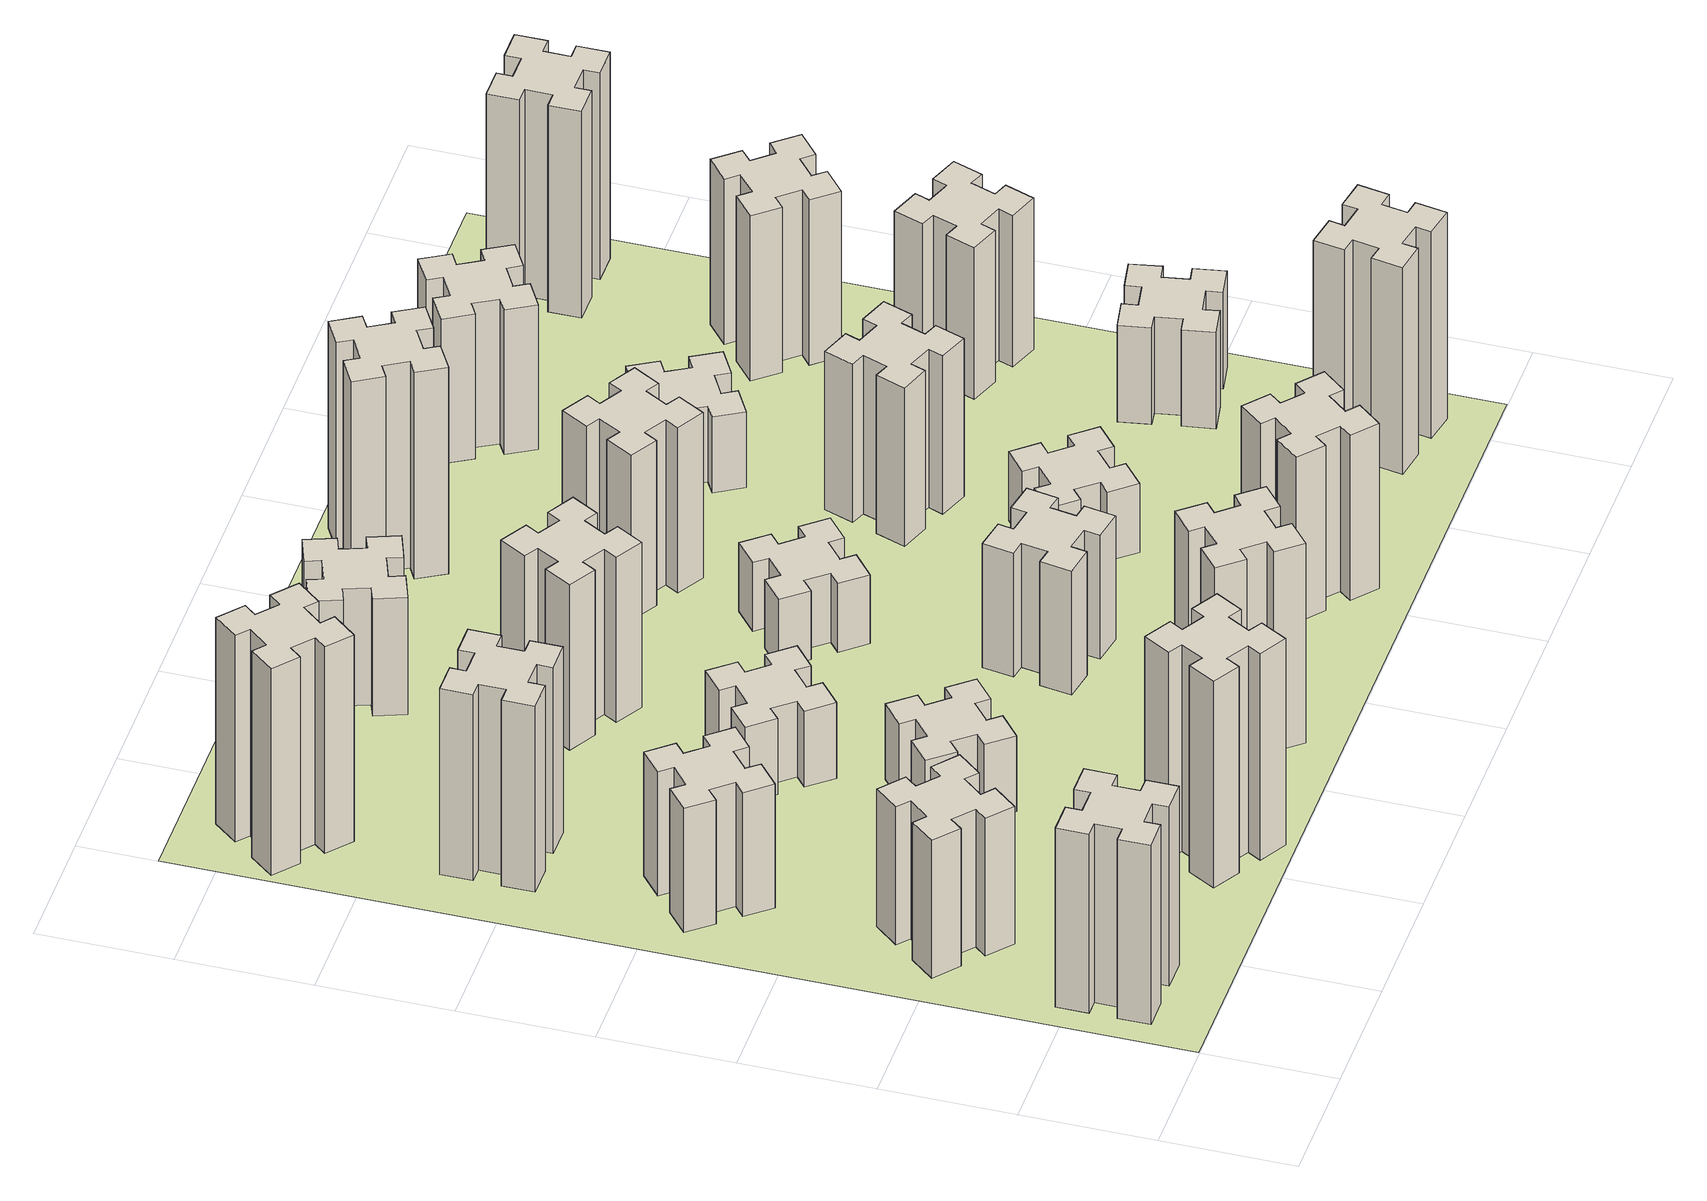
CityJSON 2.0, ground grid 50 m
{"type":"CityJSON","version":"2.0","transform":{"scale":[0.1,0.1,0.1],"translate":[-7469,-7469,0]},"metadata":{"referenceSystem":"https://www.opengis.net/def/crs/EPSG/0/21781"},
"CityObjects":{
"building1":{"type":"Building","attributes":{"class":"1000","function":"1000","usage":"1000","yearOfConstruction":2016,"roofType":"1000","measuredHeight":78,"storeysAboveGround":30,"storeysBelowGround":0},"geometry":[{"type":"Solid","lod":"1","boundaries":[[[[0,1,2,3,4,5,6,7,8,9,10,11,12,13,14,15,16,17,18,19]],[[17,16,20,21]],[[16,15,22,20]],[[15,14,23,22]],[[14,13,24,23]],[[13,12,25,24]],[[12,11,26,25]],[[11,10,27,26]],[[10,9,28,27]],[[9,8,29,28]],[[8,7,30,29]],[[7,6,31,30]],[[6,5,32,31]],[[5,4,33,32]],[[4,3,34,33]],[[3,2,35,34]],[[2,1,36,35]],[[1,0,37,36]],[[0,19,38,37]],[[19,18,39,38]],[[18,17,21,39]],[[24,25,26,27,28,29,30,31,32,33,34,35,36,37,38,39,21,20,22,23]]]]}]},
"building2":{"type":"Building","attributes":{"class":"1000","function":"1000","usage":"1000","yearOfConstruction":2016,"roofType":"1000","measuredHeight":60,"storeysAboveGround":30,"storeysBelowGround":0},"geometry":[{"type":"Solid","lod":"1","boundaries":[[[[40,41,42,43,44,45,46,47,48,49,50,51,52,53,54,55,56,57,58,59]],[[57,56,60,61]],[[56,55,62,60]],[[55,54,63,62]],[[54,53,64,63]],[[53,52,65,64]],[[52,51,66,65]],[[51,50,67,66]],[[50,49,68,67]],[[49,48,69,68]],[[48,47,70,69]],[[47,46,71,70]],[[46,45,72,71]],[[45,44,73,72]],[[44,43,74,73]],[[43,42,75,74]],[[42,41,76,75]],[[41,40,77,76]],[[40,59,78,77]],[[59,58,79,78]],[[58,57,61,79]],[[64,65,66,67,68,69,70,71,72,73,74,75,76,77,78,79,61,60,62,63]]]]}]},
"building3":{"type":"Building","attributes":{"class":"1000","function":"1000","usage":"1000","yearOfConstruction":2016,"roofType":"1000","measuredHeight":54,"storeysAboveGround":30,"storeysBelowGround":0},"geometry":[{"type":"Solid","lod":"1","boundaries":[[[[80,81,82,83,84,85,86,87,88,89,90,91,92,93,94,95,96,97,98,99]],[[97,96,100,101]],[[96,95,102,100]],[[95,94,103,102]],[[94,93,104,103]],[[93,92,105,104]],[[92,91,106,105]],[[91,90,107,106]],[[90,89,108,107]],[[89,88,109,108]],[[88,87,110,109]],[[87,86,111,110]],[[86,85,112,111]],[[85,84,113,112]],[[84,83,114,113]],[[83,82,115,114]],[[82,81,116,115]],[[81,80,117,116]],[[80,99,118,117]],[[99,98,119,118]],[[98,97,101,119]],[[104,105,106,107,108,109,110,111,112,113,114,115,116,117,118,119,101,100,102,103]]]]}]},
"building4":{"type":"Building","attributes":{"class":"1000","function":"1000","usage":"1000","yearOfConstruction":2016,"roofType":"1000","measuredHeight":81,"storeysAboveGround":30,"storeysBelowGround":0},"geometry":[{"type":"Solid","lod":"1","boundaries":[[[[120,121,122,123,124,125,126,127,128,129,130,131,132,133,134,135,136,137,138,139]],[[137,136,140,141]],[[136,135,142,140]],[[135,134,143,142]],[[134,133,144,143]],[[133,132,145,144]],[[132,131,146,145]],[[131,130,147,146]],[[130,129,148,147]],[[129,128,149,148]],[[128,127,150,149]],[[127,126,151,150]],[[126,125,152,151]],[[125,124,153,152]],[[124,123,154,153]],[[123,122,155,154]],[[122,121,156,155]],[[121,120,157,156]],[[120,139,158,157]],[[139,138,159,158]],[[138,137,141,159]],[[144,145,146,147,148,149,150,151,152,153,154,155,156,157,158,159,141,140,142,143]]]]}]},
"building5":{"type":"Building","attributes":{"class":"1000","function":"1000","usage":"1000","yearOfConstruction":2016,"roofType":"1000","measuredHeight":90,"storeysAboveGround":30,"storeysBelowGround":0},"geometry":[{"type":"Solid","lod":"1","boundaries":[[[[160,161,162,163,164,165,166,167,168,169,170,171,172,173,174,175,176,177,178,179]],[[177,176,180,181]],[[176,175,182,180]],[[175,174,183,182]],[[174,173,184,183]],[[173,172,185,184]],[[172,171,186,185]],[[171,170,187,186]],[[170,169,188,187]],[[169,168,189,188]],[[168,167,190,189]],[[167,166,191,190]],[[166,165,192,191]],[[165,164,193,192]],[[164,163,194,193]],[[163,162,195,194]],[[162,161,196,195]],[[161,160,197,196]],[[160,179,198,197]],[[179,178,199,198]],[[178,177,181,199]],[[184,185,186,187,188,189,190,191,192,193,194,195,196,197,198,199,181,180,182,183]]]]}]},
"building6":{"type":"Building","attributes":{"class":"1000","function":"1000","usage":"1000","yearOfConstruction":2016,"roofType":"1000","measuredHeight":90,"storeysAboveGround":30,"storeysBelowGround":0},"geometry":[{"type":"Solid","lod":"1","boundaries":[[[[200,201,202,203,204,205,206,207,208,209,210,211,212,213,214,215,216,217,218,219]],[[217,216,220,221]],[[216,215,222,220]],[[215,214,223,222]],[[214,213,224,223]],[[213,212,225,224]],[[212,211,226,225]],[[211,210,227,226]],[[210,209,228,227]],[[209,208,229,228]],[[208,207,230,229]],[[207,206,231,230]],[[206,205,232,231]],[[205,204,233,232]],[[204,203,234,233]],[[203,202,235,234]],[[202,201,236,235]],[[201,200,237,236]],[[200,219,238,237]],[[219,218,239,238]],[[218,217,221,239]],[[224,225,226,227,228,229,230,231,232,233,234,235,236,237,238,239,221,220,222,223]]]]}]},
"building7":{"type":"Building","attributes":{"class":"1000","function":"1000","usage":"1000","yearOfConstruction":2016,"roofType":"1000","measuredHeight":33,"storeysAboveGround":30,"storeysBelowGround":0},"geometry":[{"type":"Solid","lod":"1","boundaries":[[[[240,241,242,243,244,245,246,247,248,249,250,251,252,253,254,255,256,257,258,259]],[[257,256,260,261]],[[256,255,262,260]],[[255,254,263,262]],[[254,253,264,263]],[[253,252,265,264]],[[252,251,266,265]],[[251,250,267,266]],[[250,249,268,267]],[[249,248,269,268]],[[248,247,270,269]],[[247,246,271,270]],[[246,245,272,271]],[[245,244,273,272]],[[244,243,274,273]],[[243,242,275,274]],[[242,241,276,275]],[[241,240,277,276]],[[240,259,278,277]],[[259,258,279,278]],[[258,257,261,279]],[[264,265,266,267,268,269,270,271,272,273,274,275,276,277,278,279,261,260,262,263]]]]}]},
"building8":{"type":"Building","attributes":{"class":"1000","function":"1000","usage":"1000","yearOfConstruction":2016,"roofType":"1000","measuredHeight":33,"storeysAboveGround":30,"storeysBelowGround":0},"geometry":[{"type":"Solid","lod":"1","boundaries":[[[[280,281,282,283,284,285,286,287,288,289,290,291,292,293,294,295,296,297,298,299]],[[297,296,300,301]],[[296,295,302,300]],[[295,294,303,302]],[[294,293,304,303]],[[293,292,305,304]],[[292,291,306,305]],[[291,290,307,306]],[[290,289,308,307]],[[289,288,309,308]],[[288,287,310,309]],[[287,286,311,310]],[[286,285,312,311]],[[285,284,313,312]],[[284,283,314,313]],[[283,282,315,314]],[[282,281,316,315]],[[281,280,317,316]],[[280,299,318,317]],[[299,298,319,318]],[[298,297,301,319]],[[304,305,306,307,308,309,310,311,312,313,314,315,316,317,318,319,301,300,302,303]]]]}]},
"building9":{"type":"Building","attributes":{"class":"1000","function":"1000","usage":"1000","yearOfConstruction":2016,"roofType":"1000","measuredHeight":87,"storeysAboveGround":30,"storeysBelowGround":0},"geometry":[{"type":"Solid","lod":"1","boundaries":[[[[320,321,322,323,324,325,326,327,328,329,330,331,332,333,334,335,336,337,338,339]],[[337,336,340,341]],[[336,335,342,340]],[[335,334,343,342]],[[334,333,344,343]],[[333,332,345,344]],[[332,331,346,345]],[[331,330,347,346]],[[330,329,348,347]],[[329,328,349,348]],[[328,327,350,349]],[[327,326,351,350]],[[326,325,352,351]],[[325,324,353,352]],[[324,323,354,353]],[[323,322,355,354]],[[322,321,356,355]],[[321,320,357,356]],[[320,339,358,357]],[[339,338,359,358]],[[338,337,341,359]],[[344,345,346,347,348,349,350,351,352,353,354,355,356,357,358,359,341,340,342,343]]]]}]},
"building10":{"type":"Building","attributes":{"class":"1000","function":"1000","usage":"1000","yearOfConstruction":2016,"roofType":"1000","measuredHeight":72,"storeysAboveGround":30,"storeysBelowGround":0},"geometry":[{"type":"Solid","lod":"1","boundaries":[[[[360,361,362,363,364,365,366,367,368,369,370,371,372,373,374,375,376,377,378,379]],[[377,376,380,381]],[[376,375,382,380]],[[375,374,383,382]],[[374,373,384,383]],[[373,372,385,384]],[[372,371,386,385]],[[371,370,387,386]],[[370,369,388,387]],[[369,368,389,388]],[[368,367,390,389]],[[367,366,391,390]],[[366,365,392,391]],[[365,364,393,392]],[[364,363,394,393]],[[363,362,395,394]],[[362,361,396,395]],[[361,360,397,396]],[[360,379,398,397]],[[379,378,399,398]],[[378,377,381,399]],[[384,385,386,387,388,389,390,391,392,393,394,395,396,397,398,399,381,380,382,383]]]]}]},
"building11":{"type":"Building","attributes":{"class":"1000","function":"1000","usage":"1000","yearOfConstruction":2016,"roofType":"1000","measuredHeight":51,"storeysAboveGround":30,"storeysBelowGround":0},"geometry":[{"type":"Solid","lod":"1","boundaries":[[[[400,401,402,403,404,405,406,407,408,409,410,411,412,413,414,415,416,417,418,419]],[[417,416,420,421]],[[416,415,422,420]],[[415,414,423,422]],[[414,413,424,423]],[[413,412,425,424]],[[412,411,426,425]],[[411,410,427,426]],[[410,409,428,427]],[[409,408,429,428]],[[408,407,430,429]],[[407,406,431,430]],[[406,405,432,431]],[[405,404,433,432]],[[404,403,434,433]],[[403,402,435,434]],[[402,401,436,435]],[[401,400,437,436]],[[400,419,438,437]],[[419,418,439,438]],[[418,417,421,439]],[[424,425,426,427,428,429,430,431,432,433,434,435,436,437,438,439,421,420,422,423]]]]}]},
"building12":{"type":"Building","attributes":{"class":"1000","function":"1000","usage":"1000","yearOfConstruction":2016,"roofType":"1000","measuredHeight":54,"storeysAboveGround":30,"storeysBelowGround":0},"geometry":[{"type":"Solid","lod":"1","boundaries":[[[[440,441,442,443,444,445,446,447,448,449,450,451,452,453,454,455,456,457,458,459]],[[457,456,460,461]],[[456,455,462,460]],[[455,454,463,462]],[[454,453,464,463]],[[453,452,465,464]],[[452,451,466,465]],[[451,450,467,466]],[[450,449,468,467]],[[449,448,469,468]],[[448,447,470,469]],[[447,446,471,470]],[[446,445,472,471]],[[445,444,473,472]],[[444,443,474,473]],[[443,442,475,474]],[[442,441,476,475]],[[441,440,477,476]],[[440,459,478,477]],[[459,458,479,478]],[[458,457,461,479]],[[464,465,466,467,468,469,470,471,472,473,474,475,476,477,478,479,461,460,462,463]]]]}]},
"building13":{"type":"Building","attributes":{"class":"1000","function":"1000","usage":"1000","yearOfConstruction":2016,"roofType":"1000","measuredHeight":30,"storeysAboveGround":30,"storeysBelowGround":0},"geometry":[{"type":"Solid","lod":"1","boundaries":[[[[480,481,482,483,484,485,486,487,488,489,490,491,492,493,494,495,496,497,498,499]],[[497,496,500,501]],[[496,495,502,500]],[[495,494,503,502]],[[494,493,504,503]],[[493,492,505,504]],[[492,491,506,505]],[[491,490,507,506]],[[490,489,508,507]],[[489,488,509,508]],[[488,487,510,509]],[[487,486,511,510]],[[486,485,512,511]],[[485,484,513,512]],[[484,483,514,513]],[[483,482,515,514]],[[482,481,516,515]],[[481,480,517,516]],[[480,499,518,517]],[[499,498,519,518]],[[498,497,501,519]],[[504,505,506,507,508,509,510,511,512,513,514,515,516,517,518,519,501,500,502,503]]]]}]},
"building14":{"type":"Building","attributes":{"class":"1000","function":"1000","usage":"1000","yearOfConstruction":2016,"roofType":"1000","measuredHeight":72,"storeysAboveGround":30,"storeysBelowGround":0},"geometry":[{"type":"Solid","lod":"1","boundaries":[[[[520,521,522,523,524,525,526,527,528,529,530,531,532,533,534,535,536,537,538,539]],[[537,536,540,541]],[[536,535,542,540]],[[535,534,543,542]],[[534,533,544,543]],[[533,532,545,544]],[[532,531,546,545]],[[531,530,547,546]],[[530,529,548,547]],[[529,528,549,548]],[[528,527,550,549]],[[527,526,551,550]],[[526,525,552,551]],[[525,524,553,552]],[[524,523,554,553]],[[523,522,555,554]],[[522,521,556,555]],[[521,520,557,556]],[[520,539,558,557]],[[539,538,559,558]],[[538,537,541,559]],[[544,545,546,547,548,549,550,551,552,553,554,555,556,557,558,559,541,540,542,543]]]]}]},
"building15":{"type":"Building","attributes":{"class":"1000","function":"1000","usage":"1000","yearOfConstruction":2016,"roofType":"1000","measuredHeight":72,"storeysAboveGround":30,"storeysBelowGround":0},"geometry":[{"type":"Solid","lod":"1","boundaries":[[[[560,561,562,563,564,565,566,567,568,569,570,571,572,573,574,575,576,577,578,579]],[[577,576,580,581]],[[576,575,582,580]],[[575,574,583,582]],[[574,573,584,583]],[[573,572,585,584]],[[572,571,586,585]],[[571,570,587,586]],[[570,569,588,587]],[[569,568,589,588]],[[568,567,590,589]],[[567,566,591,590]],[[566,565,592,591]],[[565,564,593,592]],[[564,563,594,593]],[[563,562,595,594]],[[562,561,596,595]],[[561,560,597,596]],[[560,579,598,597]],[[579,578,599,598]],[[578,577,581,599]],[[584,585,586,587,588,589,590,591,592,593,594,595,596,597,598,599,581,580,582,583]]]]}]},
"building16":{"type":"Building","attributes":{"class":"1000","function":"1000","usage":"1000","yearOfConstruction":2016,"roofType":"1000","measuredHeight":90,"storeysAboveGround":30,"storeysBelowGround":0},"geometry":[{"type":"Solid","lod":"1","boundaries":[[[[600,601,602,603,604,605,606,607,608,609,610,611,612,613,614,615,616,617,618,619]],[[617,616,620,621]],[[616,615,622,620]],[[615,614,623,622]],[[614,613,624,623]],[[613,612,625,624]],[[612,611,626,625]],[[611,610,627,626]],[[610,609,628,627]],[[609,608,629,628]],[[608,607,630,629]],[[607,606,631,630]],[[606,605,632,631]],[[605,604,633,632]],[[604,603,634,633]],[[603,602,635,634]],[[602,601,636,635]],[[601,600,637,636]],[[600,619,638,637]],[[619,618,639,638]],[[618,617,621,639]],[[624,625,626,627,628,629,630,631,632,633,634,635,636,637,638,639,621,620,622,623]]]]}]},
"building17":{"type":"Building","attributes":{"class":"1000","function":"1000","usage":"1000","yearOfConstruction":2016,"roofType":"1000","measuredHeight":30,"storeysAboveGround":30,"storeysBelowGround":0},"geometry":[{"type":"Solid","lod":"1","boundaries":[[[[640,641,642,643,644,645,646,647,648,649,650,651,652,653,654,655,656,657,658,659]],[[657,656,660,661]],[[656,655,662,660]],[[655,654,663,662]],[[654,653,664,663]],[[653,652,665,664]],[[652,651,666,665]],[[651,650,667,666]],[[650,649,668,667]],[[649,648,669,668]],[[648,647,670,669]],[[647,646,671,670]],[[646,645,672,671]],[[645,644,673,672]],[[644,643,674,673]],[[643,642,675,674]],[[642,641,676,675]],[[641,640,677,676]],[[640,659,678,677]],[[659,658,679,678]],[[658,657,661,679]],[[664,665,666,667,668,669,670,671,672,673,674,675,676,677,678,679,661,660,662,663]]]]}]},
"building18":{"type":"Building","attributes":{"class":"1000","function":"1000","usage":"1000","yearOfConstruction":2016,"roofType":"1000","measuredHeight":69,"storeysAboveGround":30,"storeysBelowGround":0},"geometry":[{"type":"Solid","lod":"1","boundaries":[[[[680,681,682,683,684,685,686,687,688,689,690,691,692,693,694,695,696,697,698,699]],[[697,696,700,701]],[[696,695,702,700]],[[695,694,703,702]],[[694,693,704,703]],[[693,692,705,704]],[[692,691,706,705]],[[691,690,707,706]],[[690,689,708,707]],[[689,688,709,708]],[[688,687,710,709]],[[687,686,711,710]],[[686,685,712,711]],[[685,684,713,712]],[[684,683,714,713]],[[683,682,715,714]],[[682,681,716,715]],[[681,680,717,716]],[[680,699,718,717]],[[699,698,719,718]],[[698,697,701,719]],[[704,705,706,707,708,709,710,711,712,713,714,715,716,717,718,719,701,700,702,703]]]]}]},
"building19":{"type":"Building","attributes":{"class":"1000","function":"1000","usage":"1000","yearOfConstruction":2016,"roofType":"1000","measuredHeight":33,"storeysAboveGround":30,"storeysBelowGround":0},"geometry":[{"type":"Solid","lod":"1","boundaries":[[[[720,721,722,723,724,725,726,727,728,729,730,731,732,733,734,735,736,737,738,739]],[[737,736,740,741]],[[736,735,742,740]],[[735,734,743,742]],[[734,733,744,743]],[[733,732,745,744]],[[732,731,746,745]],[[731,730,747,746]],[[730,729,748,747]],[[729,728,749,748]],[[728,727,750,749]],[[727,726,751,750]],[[726,725,752,751]],[[725,724,753,752]],[[724,723,754,753]],[[723,722,755,754]],[[722,721,756,755]],[[721,720,757,756]],[[720,739,758,757]],[[739,738,759,758]],[[738,737,741,759]],[[744,745,746,747,748,749,750,751,752,753,754,755,756,757,758,759,741,740,742,743]]]]}]},
"building20":{"type":"Building","attributes":{"class":"1000","function":"1000","usage":"1000","yearOfConstruction":2016,"roofType":"1000","measuredHeight":90,"storeysAboveGround":30,"storeysBelowGround":0},"geometry":[{"type":"Solid","lod":"1","boundaries":[[[[760,761,762,763,764,765,766,767,768,769,770,771,772,773,774,775,776,777,778,779]],[[777,776,780,781]],[[776,775,782,780]],[[775,774,783,782]],[[774,773,784,783]],[[773,772,785,784]],[[772,771,786,785]],[[771,770,787,786]],[[770,769,788,787]],[[769,768,789,788]],[[768,767,790,789]],[[767,766,791,790]],[[766,765,792,791]],[[765,764,793,792]],[[764,763,794,793]],[[763,762,795,794]],[[762,761,796,795]],[[761,760,797,796]],[[760,779,798,797]],[[779,778,799,798]],[[778,777,781,799]],[[784,785,786,787,788,789,790,791,792,793,794,795,796,797,798,799,781,780,782,783]]]]}]},
"building21":{"type":"Building","attributes":{"class":"1000","function":"1000","usage":"1000","yearOfConstruction":2016,"roofType":"1000","measuredHeight":63,"storeysAboveGround":30,"storeysBelowGround":0},"geometry":[{"type":"Solid","lod":"1","boundaries":[[[[800,801,802,803,804,805,806,807,808,809,810,811,812,813,814,815,816,817,818,819]],[[817,816,820,821]],[[816,815,822,820]],[[815,814,823,822]],[[814,813,824,823]],[[813,812,825,824]],[[812,811,826,825]],[[811,810,827,826]],[[810,809,828,827]],[[809,808,829,828]],[[808,807,830,829]],[[807,806,831,830]],[[806,805,832,831]],[[805,804,833,832]],[[804,803,834,833]],[[803,802,835,834]],[[802,801,836,835]],[[801,800,837,836]],[[800,819,838,837]],[[819,818,839,838]],[[818,817,821,839]],[[824,825,826,827,828,829,830,831,832,833,834,835,836,837,838,839,821,820,822,823]]]]}]},
"building22":{"type":"Building","attributes":{"class":"1000","function":"1000","usage":"1000","yearOfConstruction":2016,"roofType":"1000","measuredHeight":42,"storeysAboveGround":30,"storeysBelowGround":0},"geometry":[{"type":"Solid","lod":"1","boundaries":[[[[840,841,842,843,844,845,846,847,848,849,850,851,852,853,854,855,856,857,858,859]],[[857,856,860,861]],[[856,855,862,860]],[[855,854,863,862]],[[854,853,864,863]],[[853,852,865,864]],[[852,851,866,865]],[[851,850,867,866]],[[850,849,868,867]],[[849,848,869,868]],[[848,847,870,869]],[[847,846,871,870]],[[846,845,872,871]],[[845,844,873,872]],[[844,843,874,873]],[[843,842,875,874]],[[842,841,876,875]],[[841,840,877,876]],[[840,859,878,877]],[[859,858,879,878]],[[858,857,861,879]],[[864,865,866,867,868,869,870,871,872,873,874,875,876,877,878,879,861,860,862,863]]]]}]},
"building23":{"type":"Building","attributes":{"class":"1000","function":"1000","usage":"1000","yearOfConstruction":2016,"roofType":"1000","measuredHeight":66,"storeysAboveGround":30,"storeysBelowGround":0},"geometry":[{"type":"Solid","lod":"1","boundaries":[[[[880,881,882,883,884,885,886,887,888,889,890,891,892,893,894,895,896,897,898,899]],[[897,896,900,901]],[[896,895,902,900]],[[895,894,903,902]],[[894,893,904,903]],[[893,892,905,904]],[[892,891,906,905]],[[891,890,907,906]],[[890,889,908,907]],[[889,888,909,908]],[[888,887,910,909]],[[887,886,911,910]],[[886,885,912,911]],[[885,884,913,912]],[[884,883,914,913]],[[883,882,915,914]],[[882,881,916,915]],[[881,880,917,916]],[[880,899,918,917]],[[899,898,919,918]],[[898,897,901,919]],[[904,905,906,907,908,909,910,911,912,913,914,915,916,917,918,919,901,900,902,903]]]]}]},
"building24":{"type":"Building","attributes":{"class":"1000","function":"1000","usage":"1000","yearOfConstruction":2016,"roofType":"1000","measuredHeight":72,"storeysAboveGround":30,"storeysBelowGround":0},"geometry":[{"type":"Solid","lod":"1","boundaries":[[[[920,921,922,923,924,925,926,927,928,929,930,931,932,933,934,935,936,937,938,939]],[[937,936,940,941]],[[936,935,942,940]],[[935,934,943,942]],[[934,933,944,943]],[[933,932,945,944]],[[932,931,946,945]],[[931,930,947,946]],[[930,929,948,947]],[[929,928,949,948]],[[928,927,950,949]],[[927,926,951,950]],[[926,925,952,951]],[[925,924,953,952]],[[924,923,954,953]],[[923,922,955,954]],[[922,921,956,955]],[[921,920,957,956]],[[920,939,958,957]],[[939,938,959,958]],[[938,937,941,959]],[[944,945,946,947,948,949,950,951,952,953,954,955,956,957,958,959,941,940,942,943]]]]}]},
"building25":{"type":"Building","attributes":{"class":"1000","function":"1000","usage":"1000","yearOfConstruction":2016,"roofType":"1000","measuredHeight":90,"storeysAboveGround":30,"storeysBelowGround":0},"geometry":[{"type":"Solid","lod":"1","boundaries":[[[[960,961,962,963,964,965,966,967,968,969,970,971,972,973,974,975,976,977,978,979]],[[977,976,980,981]],[[976,975,982,980]],[[975,974,983,982]],[[974,973,984,983]],[[973,972,985,984]],[[972,971,986,985]],[[971,970,987,986]],[[970,969,988,987]],[[969,968,989,988]],[[968,967,990,989]],[[967,966,991,990]],[[966,965,992,991]],[[965,964,993,992]],[[964,963,994,993]],[[963,962,995,994]],[[962,961,996,995]],[[961,960,997,996]],[[960,979,998,997]],[[979,978,999,998]],[[978,977,981,999]],[[984,985,986,987,988,989,990,991,992,993,994,995,996,997,998,999,981,980,982,983]]]]}]},
"landuse1":{"type":"LandUse","attributes":{"name":"plot1","function":"1010"},"geometry":[{"type":"MultiSurface","lod":"1","boundaries":[[[1000,1001,1002,1003]]]}]}
},
"vertices":[
[165,425,0],[165,325,0],[105,325,0],[105,205,0],[225,205,0],[225,265,0],[325,265,0],[325,205,0],[445,205,0],[445,325,0],[385,325,0],[385,425,0],[445,425,0],[445,545,0],[325,545,0],[325,485,0],[225,485,0],[225,545,0],[105,545,0],[105,425,0],[225,485,780],[225,545,780],[325,485,780],[325,545,780],[445,545,780],[445,425,780],[385,425,780],[385,325,780],[445,325,780],[445,205,780],[325,205,780],[325,265,780],[225,265,780],[225,205,780],[105,205,780],[105,325,780],[165,325,780],[165,425,780],[105,425,780],[105,545,780],
[484,1067,0],[408,1132,0],[446,1178,0],[354,1255,0],[277,1163,0],[323,1124,0],[259,1048,0],[213,1086,0],[136,994,0],[228,917,0],[266,963,0],[343,899,0],[304,853,0],[396,776,0],[473,868,0],[427,906,0],[492,983,0],[538,944,0],[615,1036,0],[523,1113,0],[492,983,600],[538,944,600],[427,906,600],[473,868,600],[396,776,600],[304,853,600],[343,899,600],[266,963,600],[228,917,600],[136,994,600],[213,1086,600],[259,1048,600],[323,1124,600],[277,1163,600],[354,1255,600],[446,1178,600],[408,1132,600],[484,1067,600],[523,1113,600],[615,1036,600],
[492,1888,0],[427,1964,0],[473,2003,0],[396,2095,0],[304,2018,0],[343,1972,0],[266,1907,0],[228,1953,0],[136,1876,0],[213,1784,0],[259,1823,0],[323,1746,0],[277,1708,0],[354,1616,0],[446,1693,0],[408,1739,0],[484,1803,0],[523,1757,0],[615,1834,0],[538,1926,0],[484,1803,540],[523,1757,540],[408,1739,540],[446,1693,540],[354,1616,540],[277,1708,540],[323,1746,540],[259,1823,540],[213,1784,540],[136,1876,540],[228,1953,540],[266,1907,540],[343,1972,540],[304,2018,540],[396,2095,540],[473,2003,540],[427,1964,540],[492,1888,540],[538,1926,540],[615,1834,540],
[485,2545,0],[485,2645,0],[545,2645,0],[545,2765,0],[425,2765,0],[425,2705,0],[325,2705,0],[325,2765,0],[205,2765,0],[205,2645,0],[265,2645,0],[265,2545,0],[205,2545,0],[205,2425,0],[325,2425,0],[325,2485,0],[425,2485,0],[425,2425,0],[545,2425,0],[545,2545,0],[425,2485,810],[425,2425,810],[325,2485,810],[325,2425,810],[205,2425,810],[205,2545,810],[265,2545,810],[265,2645,810],[205,2645,810],[205,2765,810],[325,2765,810],[325,2705,810],[425,2705,810],[425,2765,810],[545,2765,810],[545,2645,810],[485,2645,810],[485,2545,810],[545,2545,810],[545,2425,810],
[1214,346,0],[1127,396,0],[1157,448,0],[1053,508,0],[993,404,0],[1045,374,0],[995,287,0],[943,317,0],[883,213,0],[987,153,0],[1017,205,0],[1104,155,0],[1074,103,0],[1178,43,0],[1238,147,0],[1186,177,0],[1236,264,0],[1288,234,0],[1348,338,0],[1244,398,0],[1236,264,900],[1288,234,900],[1186,177,900],[1238,147,900],[1178,43,900],[1074,103,900],[1104,155,900],[1017,205,900],[987,153,900],[883,213,900],[943,317,900],[995,287,900],[1045,374,900],[993,404,900],[1053,508,900],[1157,448,900],[1127,396,900],[1214,346,900],[1244,398,900],[1348,338,900],
[384,3387,0],[308,3452,0],[346,3498,0],[254,3575,0],[177,3483,0],[223,3444,0],[159,3368,0],[113,3406,0],[36,3314,0],[128,3237,0],[166,3283,0],[243,3219,0],[204,3173,0],[296,3096,0],[373,3188,0],[327,3226,0],[392,3303,0],[438,3264,0],[515,3356,0],[423,3433,0],[392,3303,900],[438,3264,900],[327,3226,900],[373,3188,900],[296,3096,900],[204,3173,900],[243,3219,900],[166,3283,900],[128,3237,900],[36,3314,900],[113,3406,900],[159,3368,900],[223,3444,900],[177,3483,900],[254,3575,900],[346,3498,900],[308,3452,900],[384,3387,900],[423,3433,900],[515,3356,900],
[1083,1332,0],[1006,1267,0],[968,1313,0],[876,1236,0],[953,1144,0],[999,1183,0],[1063,1106,0],[1017,1068,0],[1094,976,0],[1186,1053,0],[1148,1099,0],[1224,1163,0],[1263,1117,0],[1355,1194,0],[1278,1286,0],[1232,1248,0],[1167,1324,0],[1213,1363,0],[1136,1455,0],[1044,1378,0],[1167,1324,330],[1213,1363,330],[1232,1248,330],[1278,1286,330],[1355,1194,330],[1263,1117,330],[1224,1163,330],[1148,1099,330],[1186,1053,330],[1094,976,330],[1017,1068,330],[1063,1106,330],[999,1183,330],[953,1144,330],[876,1236,330],[968,1313,330],[1006,1267,330],[1083,1332,330],[1044,1378,330],[1136,1455,330],
[1083,1972,0],[1006,1907,0],[968,1953,0],[876,1876,0],[953,1784,0],[999,1823,0],[1063,1746,0],[1017,1708,0],[1094,1616,0],[1186,1693,0],[1148,1739,0],[1224,1803,0],[1263,1757,0],[1355,1834,0],[1278,1926,0],[1232,1888,0],[1167,1964,0],[1213,2003,0],[1136,2095,0],[1044,2018,0],[1167,1964,330],[1213,2003,330],[1232,1888,330],[1278,1926,330],[1355,1834,330],[1263,1757,330],[1224,1803,330],[1148,1739,330],[1186,1693,330],[1094,1616,330],[1017,1708,330],[1063,1746,330],[999,1823,330],[953,1784,330],[876,1876,330],[968,1953,330],[1006,1907,330],[1083,1972,330],[1044,2018,330],[1136,2095,330],
[1639,343,0],[1703,266,0],[1657,228,0],[1734,136,0],[1826,213,0],[1788,259,0],[1864,323,0],[1903,277,0],[1995,354,0],[1918,446,0],[1872,408,0],[1807,484,0],[1853,523,0],[1776,615,0],[1684,538,0],[1723,492,0],[1646,427,0],[1608,473,0],[1516,396,0],[1593,304,0],[1646,427,870],[1608,473,870],[1723,492,870],[1684,538,870],[1776,615,870],[1853,523,870],[1807,484,870],[1872,408,870],[1918,446,870],[1995,354,870],[1903,277,870],[1864,323,870],[1788,259,870],[1826,213,870],[1734,136,870],[1657,228,870],[1703,266,870],[1639,343,870],[1593,304,870],[1516,396,870],
[1314,2666,0],[1227,2716,0],[1257,2768,0],[1153,2828,0],[1093,2724,0],[1145,2694,0],[1095,2607,0],[1043,2637,0],[983,2533,0],[1087,2473,0],[1117,2525,0],[1204,2475,0],[1174,2423,0],[1278,2363,0],[1338,2467,0],[1286,2497,0],[1336,2584,0],[1388,2554,0],[1448,2658,0],[1344,2718,0],[1336,2584,720],[1388,2554,720],[1286,2497,720],[1338,2467,720],[1278,2363,720],[1174,2423,720],[1204,2475,720],[1117,2525,720],[1087,2473,720],[983,2533,720],[1043,2637,720],[1095,2607,720],[1145,2694,720],[1093,2724,720],[1153,2828,720],[1257,2768,720],[1227,2716,720],[1314,2666,720],[1344,2718,720],[1448,2658,720],
[1125,3456,0],[1031,3422,0],[1010,3478,0],[897,3437,0],[939,3324,0],[995,3345,0],[1029,3251,0],[973,3230,0],[1014,3117,0],[1127,3159,0],[1106,3215,0],[1200,3249,0],[1220,3193,0],[1333,3234,0],[1292,3347,0],[1236,3326,0],[1202,3420,0],[1258,3440,0],[1217,3553,0],[1104,3512,0],[1202,3420,510],[1258,3440,510],[1236,3326,510],[1292,3347,510],[1333,3234,510],[1220,3193,510],[1200,3249,510],[1106,3215,510],[1127,3159,510],[1014,3117,510],[973,3230,510],[1029,3251,510],[995,3345,510],[939,3324,510],[897,3437,510],[1010,3478,510],[1031,3422,510],[1125,3456,510],[1104,3512,510],[1217,3553,510],
[2055,1047,0],[2072,1145,0],[2131,1135,0],[2152,1253,0],[2034,1274,0],[2024,1215,0],[1925,1232,0],[1936,1291,0],[1817,1312,0],[1797,1194,0],[1856,1184,0],[1838,1085,0],[1779,1096,0],[1758,977,0],[1877,957,0],[1887,1016,0],[1985,998,0],[1975,939,0],[2093,918,0],[2114,1037,0],[1985,998,540],[1975,939,540],[1887,1016,540],[1877,957,540],[1758,977,540],[1779,1096,540],[1838,1085,540],[1856,1184,540],[1797,1194,540],[1817,1312,540],[1936,1291,540],[1925,1232,540],[2024,1215,540],[2034,1274,540],[2152,1253,540],[2131,1135,540],[2072,1145,540],[2055,1047,540],[2114,1037,540],[2093,918,540],
[1972,1988,0],[1907,2064,0],[1953,2103,0],[1876,2195,0],[1784,2118,0],[1823,2072,0],[1746,2007,0],[1708,2053,0],[1616,1976,0],[1693,1884,0],[1739,1923,0],[1803,1846,0],[1757,1808,0],[1834,1716,0],[1926,1793,0],[1888,1839,0],[1964,1903,0],[2003,1857,0],[2095,1934,0],[2018,2026,0],[1964,1903,300],[2003,1857,300],[1888,1839,300],[1926,1793,300],[1834,1716,300],[1757,1808,300],[1803,1846,300],[1739,1923,300],[1693,1884,300],[1616,1976,300],[1708,2053,300],[1746,2007,300],[1823,2072,300],[1784,2118,300],[1876,2195,300],[1953,2103,300],[1907,2064,300],[1972,1988,300],[2018,2026,300],[2095,1934,300],
[2486,323,0],[2563,259,0],[2524,213,0],[2616,136,0],[2693,228,0],[2647,266,0],[2712,343,0],[2758,304,0],[2835,396,0],[2743,473,0],[2704,427,0],[2628,492,0],[2666,538,0],[2574,615,0],[2497,523,0],[2543,484,0],[2479,408,0],[2433,446,0],[2356,354,0],[2448,277,0],[2479,408,720],[2433,446,720],[2543,484,720],[2497,523,720],[2574,615,720],[2666,538,720],[2628,492,720],[2704,427,720],[2743,473,720],[2835,396,720],[2758,304,720],[2712,343,720],[2647,266,720],[2693,228,720],[2616,136,720],[2524,213,720],[2563,259,720],[2486,323,720],[2448,277,720],[2356,354,720],
[2026,2497,0],[2076,2584,0],[2128,2554,0],[2188,2658,0],[2084,2718,0],[2054,2666,0],[1967,2716,0],[1997,2768,0],[1893,2828,0],[1833,2724,0],[1885,2694,0],[1835,2607,0],[1783,2637,0],[1723,2533,0],[1827,2473,0],[1857,2525,0],[1944,2475,0],[1914,2423,0],[2018,2363,0],[2078,2467,0],[1944,2475,720],[1914,2423,720],[1857,2525,720],[1827,2473,720],[1723,2533,720],[1783,2637,720],[1835,2607,720],[1885,2694,720],[1833,2724,720],[1893,2828,720],[1997,2768,720],[1967,2716,720],[2054,2666,720],[2084,2718,720],[2188,2658,720],[2128,2554,720],[2076,2584,720],[2026,2497,720],[2078,2467,720],[2018,2363,720],
[1844,3556,0],[1757,3506,0],[1727,3558,0],[1623,3498,0],[1683,3394,0],[1735,3424,0],[1785,3337,0],[1733,3307,0],[1793,3203,0],[1897,3263,0],[1867,3315,0],[1954,3365,0],[1984,3313,0],[2088,3373,0],[2028,3477,0],[1976,3447,0],[1926,3534,0],[1978,3564,0],[1918,3668,0],[1814,3608,0],[1926,3534,900],[1978,3564,900],[1976,3447,900],[2028,3477,900],[2088,3373,900],[1984,3313,900],[1954,3365,900],[1867,3315,900],[1897,3263,900],[1793,3203,900],[1733,3307,900],[1785,3337,900],[1735,3424,900],[1683,3394,900],[1623,3498,900],[1727,3558,900],[1757,3506,900],[1844,3556,900],[1814,3608,900],[1918,3668,900],
[2628,1099,0],[2704,1163,0],[2743,1117,0],[2835,1194,0],[2758,1286,0],[2712,1248,0],[2647,1324,0],[2693,1363,0],[2616,1455,0],[2524,1378,0],[2563,1332,0],[2486,1267,0],[2448,1313,0],[2356,1236,0],[2433,1144,0],[2479,1183,0],[2543,1106,0],[2497,1068,0],[2574,976,0],[2666,1053,0],[2543,1106,300],[2497,1068,300],[2479,1183,300],[2433,1144,300],[2356,1236,300],[2448,1313,300],[2486,1267,300],[2563,1332,300],[2524,1378,300],[2616,1455,300],[2693,1363,300],[2647,1324,300],[2712,1248,300],[2758,1286,300],[2835,1194,300],[2743,1117,300],[2704,1163,300],[2628,1099,300],[2666,1053,300],[2574,976,300],
[2682,1771,0],[2716,1865,0],[2772,1844,0],[2813,1957,0],[2700,1998,0],[2680,1942,0],[2586,1976,0],[2607,2032,0],[2494,2073,0],[2453,1960,0],[2509,1940,0],[2475,1846,0],[2419,1867,0],[2377,1754,0],[2490,1713,0],[2511,1769,0],[2605,1735,0],[2584,1679,0],[2697,1637,0],[2738,1750,0],[2605,1735,690],[2584,1679,690],[2511,1769,690],[2490,1713,690],[2377,1754,690],[2419,1867,690],[2475,1846,690],[2509,1940,690],[2453,1960,690],[2494,2073,690],[2607,2032,690],[2586,1976,690],[2680,1942,690],[2700,1998,690],[2813,1957,690],[2772,1844,690],[2716,1865,690],[2682,1771,690],[2738,1750,690],[2697,1637,690],
[2475,2584,0],[2525,2497,0],[2473,2467,0],[2533,2363,0],[2637,2423,0],[2607,2475,0],[2694,2525,0],[2724,2473,0],[2828,2533,0],[2768,2637,0],[2716,2607,0],[2666,2694,0],[2718,2724,0],[2658,2828,0],[2554,2768,0],[2584,2716,0],[2497,2666,0],[2467,2718,0],[2363,2658,0],[2423,2554,0],[2497,2666,330],[2467,2718,330],[2584,2716,330],[2554,2768,330],[2658,2828,330],[2718,2724,330],[2666,2694,330],[2716,2607,330],[2768,2637,330],[2828,2533,330],[2724,2473,330],[2694,2525,330],[2607,2475,330],[2637,2423,330],[2533,2363,330],[2473,2467,330],[2525,2497,330],[2475,2584,330],[2423,2554,330],[2363,2658,330],
[3504,475,0],[3405,492,0],[3416,551,0],[3297,572,0],[3277,454,0],[3336,444,0],[3318,345,0],[3259,356,0],[3238,237,0],[3357,217,0],[3367,276,0],[3465,258,0],[3455,199,0],[3573,178,0],[3594,297,0],[3535,307,0],[3552,405,0],[3611,395,0],[3632,513,0],[3514,534,0],[3552,405,900],[3611,395,900],[3535,307,900],[3594,297,900],[3573,178,900],[3455,199,900],[3465,258,900],[3367,276,900],[3357,217,900],[3238,237,900],[3259,356,900],[3318,345,900],[3336,444,900],[3277,454,900],[3297,572,900],[3416,551,900],[3405,492,900],[3504,475,900],[3514,534,900],[3632,513,900],
[2716,3347,0],[2666,3434,0],[2718,3464,0],[2658,3568,0],[2554,3508,0],[2584,3456,0],[2497,3406,0],[2467,3458,0],[2363,3398,0],[2423,3294,0],[2475,3324,0],[2525,3237,0],[2473,3207,0],[2533,3103,0],[2637,3163,0],[2607,3215,0],[2694,3265,0],[2724,3213,0],[2828,3273,0],[2768,3377,0],[2694,3265,630],[2724,3213,630],[2607,3215,630],[2637,3163,630],[2533,3103,630],[2473,3207,630],[2525,3237,630],[2475,3324,630],[2423,3294,630],[2363,3398,630],[2467,3458,630],[2497,3406,630],[2584,3456,630],[2554,3508,630],[2658,3568,630],[2718,3464,630],[2666,3434,630],[2716,3347,630],[2768,3377,630],[2828,3273,630],
[3405,998,0],[3504,1016,0],[3514,957,0],[3632,977,0],[3611,1096,0],[3552,1085,0],[3535,1184,0],[3594,1194,0],[3573,1312,0],[3455,1291,0],[3465,1232,0],[3367,1215,0],[3357,1274,0],[3238,1253,0],[3259,1135,0],[3318,1145,0],[3336,1047,0],[3277,1037,0],[3297,918,0],[3416,939,0],[3336,1047,420],[3277,1037,420],[3318,1145,420],[3259,1135,420],[3238,1253,420],[3357,1274,420],[3367,1215,420],[3465,1232,420],[3455,1291,420],[3573,1312,420],[3594,1194,420],[3535,1184,420],[3552,1085,420],[3611,1096,420],[3632,977,420],[3514,957,420],[3504,1016,420],[3405,998,420],[3416,939,420],[3297,918,420],
[3520,1942,0],[3426,1976,0],[3447,2032,0],[3334,2073,0],[3293,1960,0],[3349,1940,0],[3315,1846,0],[3259,1867,0],[3217,1754,0],[3330,1713,0],[3351,1769,0],[3445,1735,0],[3424,1679,0],[3537,1637,0],[3578,1750,0],[3522,1771,0],[3556,1865,0],[3612,1844,0],[3653,1957,0],[3540,1998,0],[3556,1865,660],[3612,1844,660],[3522,1771,660],[3578,1750,660],[3537,1637,660],[3424,1679,660],[3445,1735,660],[3351,1769,660],[3330,1713,660],[3217,1754,660],[3259,1867,660],[3315,1846,660],[3349,1940,660],[3293,1960,660],[3334,2073,660],[3447,2032,660],[3426,1976,660],[3520,1942,660],[3540,1998,660],[3653,1957,660],
[3219,2463,0],[3283,2386,0],[3237,2348,0],[3314,2256,0],[3406,2333,0],[3368,2379,0],[3444,2443,0],[3483,2397,0],[3575,2474,0],[3498,2566,0],[3452,2528,0],[3387,2604,0],[3433,2643,0],[3356,2735,0],[3264,2658,0],[3303,2612,0],[3226,2547,0],[3188,2593,0],[3096,2516,0],[3173,2424,0],[3226,2547,720],[3188,2593,720],[3303,2612,720],[3264,2658,720],[3356,2735,720],[3433,2643,720],[3387,2604,720],[3452,2528,720],[3498,2566,720],[3575,2474,720],[3483,2397,720],[3444,2443,720],[3368,2379,720],[3406,2333,720],[3314,2256,720],[3237,2348,720],[3283,2386,720],[3219,2463,720],[3173,2424,720],[3096,2516,720],
[3385,3225,0],[3485,3225,0],[3485,3165,0],[3605,3165,0],[3605,3285,0],[3545,3285,0],[3545,3385,0],[3605,3385,0],[3605,3505,0],[3485,3505,0],[3485,3445,0],[3385,3445,0],[3385,3505,0],[3265,3505,0],[3265,3385,0],[3325,3385,0],[3325,3285,0],[3265,3285,0],[3265,3165,0],[3385,3165,0],[3325,3285,900],[3265,3285,900],[3325,3385,900],[3265,3385,900],[3265,3505,900],[3385,3505,900],[3385,3445,900],[3485,3445,900],[3485,3505,900],[3605,3505,900],[3605,3385,900],[3545,3385,900],[3545,3285,900],[3605,3285,900],[3605,3165,900],[3485,3165,900],[3485,3225,900],[3385,3225,900],[3385,3165,900],[3265,3165,900],
[5,3705,0],[3705,3705,0],[3705,5,0],[5,5,0]
]}
